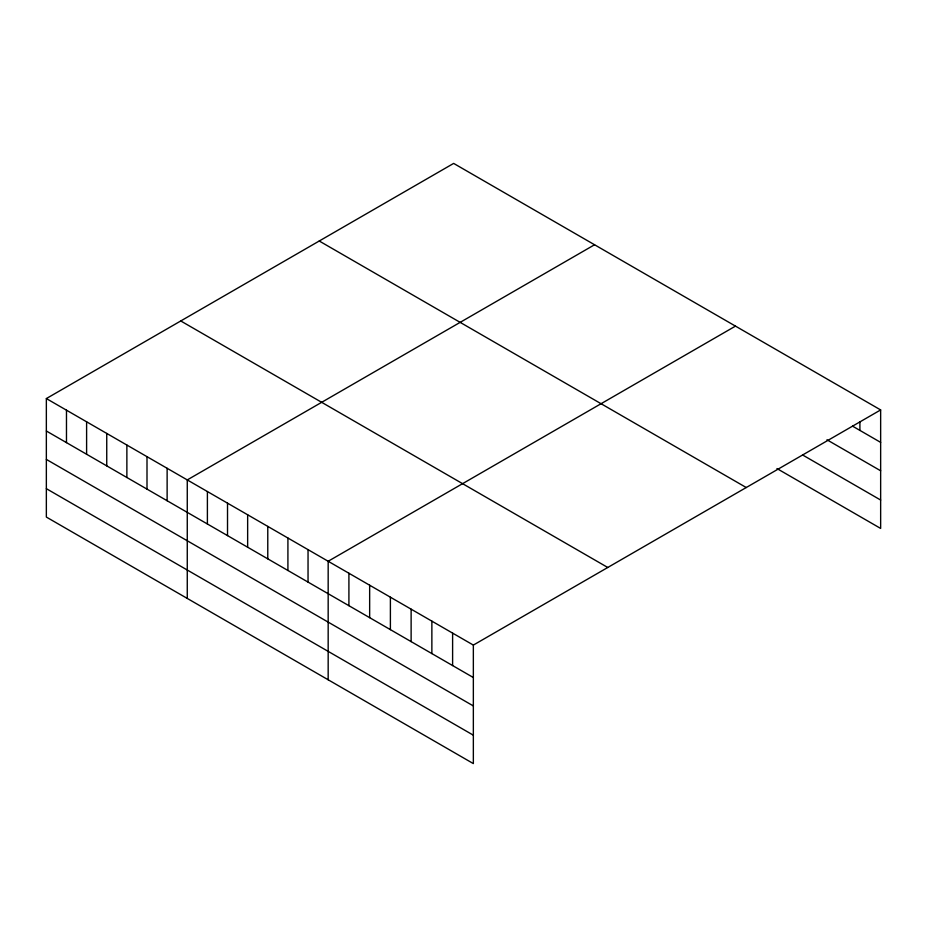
<?xml version="1.0" encoding="UTF-8"?>
<svg xmlns="http://www.w3.org/2000/svg" width="927" height="927" viewBox="0 0 927 927"><rect width="100%" height="100%" fill="white"/><g stroke="black" fill="none" stroke-linecap="round" stroke-linejoin="round"><path stroke-width="1.39" d="M46.35 398.564L473.349 645.088L473.349 763.593L46.35 517.069L46.35 398.564L453.651 163.407L880.65 409.931L880.65 528.436L776.953 468.564M594.555 244.763L187.266 479.919L187.266 598.413M735.47 326.119L328.17 561.264L328.17 679.769M473.349 645.088L880.65 409.931M852.585 426.177L880.65 442.376M826.965 439.792L880.65 470.777M802.573 454.96L880.65 500.035M319.236 241.008L746.247 487.532M180.753 320.962L607.764 567.486M46.35 431.009L473.349 677.533M46.35 459.41L473.349 705.934M46.35 488.668L473.349 735.192M859.908 421.947L859.908 430.406M452.608 633.118L452.608 665.563M431.866 621.136L431.866 653.581M411.125 609.166L411.125 641.611M390.394 597.197L390.394 629.642M369.653 585.215L369.653 617.66M348.911 573.245L348.911 605.69M308.042 549.653L308.042 582.098M287.915 538.031L287.915 570.476M267.776 526.409L267.776 558.854M247.648 514.786L247.648 547.231M227.521 503.164L227.521 535.609M207.393 491.542L207.393 523.987M167.127 468.297L167.127 500.742M146.999 456.675L146.999 489.12M126.872 445.053L126.872 477.498M106.744 433.43L106.744 465.875M86.605 421.808L86.605 454.253M66.477 410.186L66.477 442.631"/></g></svg>
